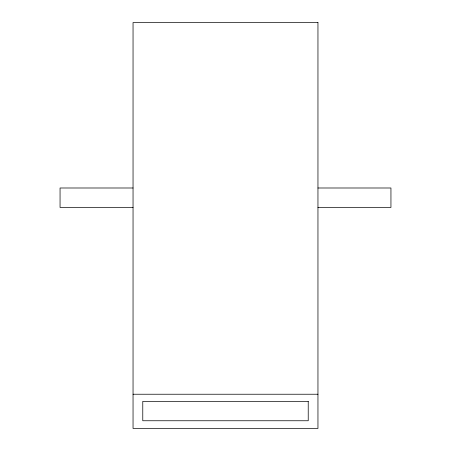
<?xml version="1.0" encoding="UTF-8"?>
<svg xmlns="http://www.w3.org/2000/svg" width="451" height="451" viewBox="0 0 451 451"><rect width="100%" height="100%" fill="white"/><g stroke="black" fill="none" stroke-linecap="round" stroke-linejoin="round"><path stroke-width="0.68" d="M133.045 187.994L60.056 187.994L60.056 207.46L133.045 207.46M317.955 187.994L390.944 187.994L390.944 207.46L317.955 207.46M133.045 394.236L317.955 394.236M317.955 22.55L133.045 22.55L133.045 428.45L317.955 428.45L317.955 22.55M308.225 401.367L142.775 401.367L142.775 420.755L308.225 420.755L308.225 401.367"/></g></svg>
